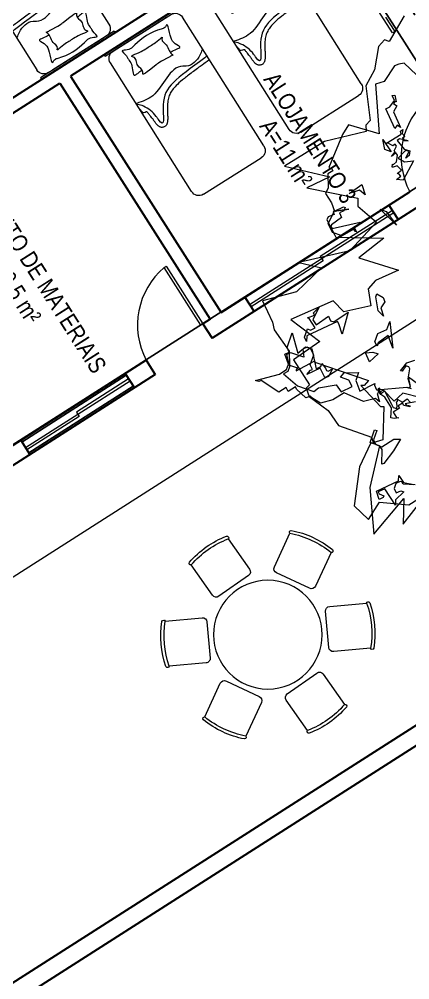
# Model space of a CAD drawing. Header units: metres. Extents: x -71 to 881, y -503 to 661.
# Drawn here: x 158.03 to 162.6, y 534.42 to 545.65 of the extents above; entities that cross this region are included whole.
import ezdxf

# ---------------------------------------------------------------- set-up
doc = ezdxf.new("R2010")
doc.units = ezdxf.units.M
doc.linetypes.add('ACAD_ISO02W100', pattern=[15, 12, -3])
for name, color, linetype, lineweight in [('02. Paredes', 6, 'Continuous', 30), ('03. Esquadria janelas', 2, 'Continuous', 15), ('03. Esquadria Porta', 2, 'Continuous', 15), ('04. Pisos', 8, 'Continuous', 5), ('05. Textos', 5, 'Continuous', 0), ('07. Mobiliário', 51, 'Continuous', 5), ('08. Projeção', 1, 'ACAD_ISO02W100', 5)]:
    doc.layers.add(name, color=color, linetype=linetype, lineweight=lineweight)
doc.layers.add('ARBRE', color=100, linetype='Continuous', lineweight=13, true_color=0x00ff3f)
doc.styles.add('ESC 1.100', font='ARIALN.TTF', dxfattribs={"height": 0.2})

# ---------------------------------------------------------------- blocks, each defined once
blk = doc.blocks.new('WMF2', base_point=(0, 0.01))
at = {"color": 251, "lineweight": 0, "true_color": 0x636466}
for points in [[(202.85, -164.87), (210.8, -168.41), (212.43, -167.44), (213.62, -166.42), (215.13, -160.27), (217.5, -158.38), (210.72, -142.97), (221.5, -142.28), (222.26, -138.6), (222.84, -126.51), (221.75, -126.41), (221.24, -125.83), (222.46, -124.38), (220.76, -119.93), (220.93, -117.85), (217.92, -115.52), (216.01, -113.25), (211.75, -115.52), (215.09, -113.71), (215.69, -113.21), (216.23, -113.25), (216.29, -112.71), (215.78, -112.1), (217.44, -110.7), (217.53, -109.6), (213.13, -105.6), (212.64, -105.02), (197.13, -110.25), (202.88, -101.16), (188.84, -101.73), (195.03, -95.86), (196.4, -92.3), (193.55, -87.25), (201.48, -82.18), (206.17, -84.52), (217.5, -73.62), (205.76, -70.03), (212.07, -61.12), (204.08, -54.99), (204.77, -53.52), (202.84, -51.25), (195.1, -48.95), (190.12, -45.33), (178.29, -45.44), (176.89, -43.78), (174.7, -43.59), (173.01, -29.2), (166.39, -14.78), (160.89, -29.58), (158.19, -21.39), (152.68, -38.14)], [(216.23, -183.49), (218.11, -173.58), (219.76, -173.52), (220.92, -170.8), (219.49, -162.84), (220.49, -156.77), (215.08, -146.26), (215.94, -144.26), (215.12, -142.21), (227.2, -134.24), (237.13, -121.84), (221.43, -123.58), (227.53, -117.47), (210.08, -120.09), (209.21, -117.47), (201.41, -114.58), (204.04, -108.47), (206.64, -102.36), (221.47, -92.77), (213.62, -93.64), (218.84, -83.17), (228.67, -76.4), (223.08, -70.7), (221.59, -68.47), (214.46, -63.39), (212.7, -59.01), (209.83, -58.98), (210.04, -58.28), (209.88, -57.88), (205.22, -63.07), (204.55, -62.86), (196.2, -62.98), (185.71, -63.11), (186.56, -61.11), (187.58, -60.7), (178.92, -56.25), (177.9, -56.66), (174.32, -45.95), (177.81, -43.34), (178.67, -34.61), (175.87, -21.54), (169.72, -18.91), (168.26, -25.61), (158.55, -28.14), (151.66, -37.02)], [(169.87, -28.84), (169.25, -28.23), (167.56, -28.23), (167.56, -27.6), (168.66, -26.5), (170.48, -28.84), (164.64, -34.67), (165.12, -36.39), (162.8, -34.67), (159.28, -35.28)], [(158.8, -35.28), (162.8, -34.07), (163.41, -34.67), (164.03, -34.67), (165.12, -33.45), (165.12, -31.75), (164.03, -30.53), (162.8, -31.75), (161.71, -31.75), (163.41, -28.23), (162.8, -26.5), (168.04, -30.53), (169.87, -28.84), (169.87, -28.84)], [(174.7, -43.59), (178.13, -43.59), (178.13, -48.16), (177.26, -48.16), (177.26, -44.83), (176.02, -43.59), (173.91, -43.59), (170.9, -47.37), (168.8, -48.16), (169.68, -43.59), (171.36, -38.49), (171.81, -38.05), (173.47, -42.7), (174.7, -43.59), (174.7, -43.59)], [(220.57, -50.22), (221.79, -50.2), (214.78, -54.92), (213.59, -56.76), (213.1, -57.26), (213.13, -59.1), (215.47, -61.97), (214.27, -63.08), (215.5, -64.29), (215.56, -69.52), (211.34, -63.72), (209.67, -66.67), (207.37, -66.7), (203.77, -60.91), (202.56, -62.13), (202.58, -63.23), (200.85, -62.15), (200.24, -61.55), (199.64, -61.56), (198.56, -62.79), (199.01, -59.87), (199.61, -59.26), (200.21, -59.24), (202.55, -61.52), (206.05, -57.94), (205.47, -59.78), (204.85, -60.28), (206.1, -61.48), (206.14, -65.01), (207.85, -66.7), (209.07, -66.69), (210.27, -65.56), (209.03, -63.15), (213.66, -63.1), (214.86, -61.99), (212.51, -58.47), (212.49, -56.77), (213.57, -55.55), (207.7, -53.3), (201.85, -53.37), (200.78, -55.09), (195.57, -58.07), (193.11, -56.39), (190.24, -59.36), (192.08, -61.04), (195, -61.01), (194.41, -62.83), (189.81, -64.59), (189.77, -61.68), (187.3, -58.79), (183.33, -62.96), (183.33, -62.37), (182.1, -61.15), (172.77, -65.4), (172.29, -65.4), (171.68, -66.02), (173.43, -68.94), (169.39, -67.77)], [(166.9, -63.65), (173.36, -63.08), (175.14, -59.53), (179.8, -61.8), (181.48, -60.07), (179.75, -57.65), (181.46, -58.23), (184.95, -55.88), (192.02, -56.41), (194.9, -52.85), (198.42, -50.48), (201.82, -51.06), (202.43, -51.55), (203.66, -50.42), (207.69, -52.09), (208.3, -52.68), (210.1, -50.35), (211.21, -51.44), (213, -49.09), (219.97, -50.84), (220.57, -50.22), (220.57, -50.22)], [(168.32, -61.8), (171.36, -59.94), (170.42, -59.42), (170.47, -59.72), (169.59, -59.84), (169.56, -59.52), (171.59, -59.29), (172.31, -59.83), (173.34, -58.5), (172.64, -57.96), (174.22, -55.94), (172.57, -54.64), (171.71, -54.74), (173.12, -54.01), (174.29, -53.87), (175.3, -57.08), (178.61, -59.71), (180.18, -60.09), (181.49, -61.11), (181.56, -61.74), (181.3, -62.07), (181.53, -61.43), (180.22, -60.39), (179.42, -61.68), (175.68, -58.22), (174.72, -57.4), (173.53, -57.53), (173.65, -58.47), (174.34, -59.58), (174.13, -59.93), (174.18, -60.23), (174.45, -60.45), (172.34, -60.13), (171.33, -61.75), (169.98, -60.98)], [(171.68, -66.02), (173.31, -68.24), (173.88, -71.59), (174.47, -72.18), (175.5, -72.18), (176.09, -69.97), (176.66, -69.97), (175.5, -73.22), (173.31, -74.97)], [(171.09, -65.45), (172.15, -65.45), (171.68, -66.02)], [(187.57, -69.19), (189.89, -71.62), (187.57, -72.72), (185.74, -72.72), (187.57, -69.19), (187.57, -69.19)], [(211.1, -72.56), (210.01, -72.56), (208.8, -73.77), (211.73, -76.09), (212.35, -76.09), (210.51, -77.8), (211.1, -78.4), (210.01, -80.71), (210.51, -76.09), (208.8, -74.88), (205.88, -79.01), (204.66, -77.8), (203.56, -77.8), (200.04, -82.55), (199.42, -74.88), (201.73, -77.8), (202.34, -78.4), (210.51, -70.25), (210.01, -68.43), (211.1, -69.64), (211.1, -72.56), (211.1, -72.56)], [(184.65, -79.77), (186.95, -76.25), (186.95, -75.04), (188.18, -76.25), (188.18, -79.17), (185.74, -81.48), (185.74, -84.42), (181.72, -76.25), (184.65, -79.77), (184.65, -79.77)], [(193.06, -90.68), (193.06, -91.77), (190.63, -91.29), (189.54, -90.08), (190.15, -87.76), (188.32, -85.45), (190.63, -86.53), (193.06, -90.68), (193.06, -90.68)], [(216.62, -108.51), (216.01, -113.25), (213.7, -115.58), (213.1, -115.58), (213.1, -114.35), (214.19, -113.25), (213.1, -112.03), (215.41, -108.51), (215.41, -107.9), (214.8, -107.41), (206.64, -112.66), (207.25, -110.82), (207.86, -110.33), (206.64, -109.11), (207.25, -109.11), (207.86, -109.72), (210.77, -106.2), (214.19, -106.2), (216.62, -108.51), (216.62, -108.51)], [(194.63, -115.87), (201.7, -119.08), (199.51, -119.1), (194.63, -115.87), (194.63, -115.87)], [(208.1, -122), (210.46, -122.83), (213.34, -120.5), (210.43, -124.86), (208.1, -122), (208.1, -122)], [(198.96, -132.02), (199.76, -132.54), (200.36, -132.4), (199.38, -133.95), (201.26, -134.85), (202.39, -133.98), (202.72, -133.9), (202.93, -134.84), (202.59, -134.91), (201.88, -136.06), (202.37, -138.31), (203.19, -138.84), (204.17, -137.22), (203.51, -139.04), (203.93, -139.29), (203.69, -141.03), (204.43, -141.55), (204.96, -140.74), (206.69, -141.04), (207.29, -140.91), (203.63, -145.45), (204.17, -146.3), (203.66, -147.12), (203.34, -145.79), (202.2, -145.06), (202.72, -144.26), (201.92, -143.8), (200.66, -144.08), (203.6, -143.77), (204.12, -142.96), (200.96, -141), (198.96, -141.1), (198.59, -139.51), (199.36, -138.28), (199.2, -140.69), (199.61, -140.96), (200.47, -140.41), (201.83, -137.47), (199.42, -136.95), (196.65, -138.27), (197.74, -130.97), (199.93, -130.47), (198.96, -132.02), (198.96, -132.02)], [(208.87, -141.57), (204.74, -138.66), (207.06, -138.66), (208.87, -141.57), (208.87, -141.57)], [(208.96, -155.15), (209.4, -154.92), (209.63, -154.33), (208.3, -153.97), (208.67, -151.63), (204.64, -147.41), (205.96, -147.79), (206.24, -146.5), (211.37, -151.69), (210.33, -152.81), (209.63, -155.34), (210.96, -156.71), (210.11, -157.18), (208.96, -155.15), (208.96, -155.15)]]:
    blk.add_lwpolyline(points, dxfattribs=at)
blk = doc.blocks.new('camasolteiro02')
for p, q in [((51.1, 0), (-51.1, 0)), ((-51.1, 0), (51.1, 0)), ((-51.1, -2), (-51.1, 0)), ((51.1, -2), (51.1, 0)), ((40, -2), (-51.1, -2)), ((35, -2), (-35, -2)), ((51.1, -2), (-34.1, -2)), ((-50, -190), (-50, -12)), ((50, -190), (50, -12)), ((40, -200), (-40, -200))]:
    blk.add_line(p, q)
for centre, radius, start, end in [((-40, -12), 10, 90, 180), ((40, -12), 10, 0, 90), ((-49, -57.4), 1.23, 90, 142.8431), ((49.1, -69.7), 1.23, 39.6145, 90), ((-40, -190), 10, 180, 270), ((40, -190), 10, 270, 0)]:
    blk.add_arc(centre, radius, start, end)
for points, knots in [([(-15.9, -39), (-16.7, -38.9), (-21.1, -38.7), (-30.8, -41.7), (-24.6, -32.2), (-24.2, -25), (-32.2, -7.2), (-25.5, -11.9), (-11.6, -6.3), (9.3, -7.2), (22.1, -11.9), (31.1, -6.5), (31, -7.8), (30.6, -11.1), (29.4, -14.9), (30.1, -21.2), (28.5, -27.9), (37.9, -40.6), (28.3, -39.2), (25.2, -38.9), (23.1, -38.9), (23, -38.9)], [81.687104, 81.687104, 81.687104, 81.687104, 84.303092, 94.490265, 95.821174, 114.974443, 124.217806, 127.994946, 132.672535, 168.407907, 181.157056, 185.083873, 185.083873, 185.083873, 194.913874, 196.95947, 203.804533, 217.332123, 221.076914, 227.501963, 227.635262, 227.635262, 227.635262, 227.635262]), ([(-12.6, -42.9), (-14.1, -43), (-15.5, -43.2), (-17, -43.3), (-16.9, -43), (-16, -40.9), (-15.4, -35.9), (-18.1, -28.7), (-13.3, -22.6), (-18.2, -18.5), (-7.8, -20.1), (1.6, -20), (11.3, -20.4), (26.3, -17.4), (22.4, -21.5), (22.9, -26.1), (25.9, -32.8), (21.3, -39), (26.3, -44.5), (21.9, -44), (0.5, -41.9), (-12.6, -42.9)], [128.109957, 128.109957, 128.109957, 128.109957, 133.877174, 133.877174, 133.877174, 134.700022, 140.852367, 148.288711, 156.818578, 158.771961, 161.075668, 177.368653, 194.033089, 200.69833, 202.514132, 207.842433, 213.9765, 223.65884, 225.88537, 231.073357, 231.878679, 231.878679, 231.878679, 231.878679]), ([(-50, -64.8), (-49.4, -65.6), (-5, -69.7), (19.9, -66.9), (37.6, -114.5), (38, -91.4), (39.4, -84.5), (43.9, -75.4), (47.1, -71.4), (49.8, -69.5), (49.3, -69), (49.2, -68.7), (49.1, -68.5)], [1.179138, 1.179138, 1.179138, 1.179138, 4.278979, 98.140229, 150.29156, 154.194563, 163.809696, 172.228699, 179.388193, 179.916356, 180.434462, 181.065997, 181.065997, 181.065997, 181.065997]), ([(-50, -70.4), (-50, -70.4), (-49.9, -70.4), (-49.3, -70.6), (-48.7, -70.7), (-48.1, -70.8), (-47.9, -70.8), (-47.5, -70.8), (-47.4, -70.8), (-46.9, -70.9), (-46.5, -70.9), (-45.4, -71), (-44.7, -71.1), (-42.5, -71.3), (-36.1, -71.4), (-32, -71.8), (-29.4, -72), (-22, -72.7), (-17.5, -73.1), (-9.5, -73.9), (-6, -74.4), (-0.3, -75.6), (2, -76.2), (6.1, -77.6), (8, -78.4), (11.4, -80.4), (13, -81.6), (16, -84.4), (17.5, -86.1), (19.4, -88.7), (19.8, -89.3), (20.7, -90.5), (21.1, -91.2), (22.5, -93.4), (23.5, -95.1), (25.2, -98.1), (26, -99.5), (27.3, -101.6), (27.8, -102.5), (28.8, -103.9), (29.2, -104.5), (29.9, -105.5), (30.2, -105.9), (30.9, -106.6), (31.2, -106.9), (31.9, -107.5), (32.3, -107.8), (33, -108.2), (33.4, -108.4), (34.3, -108.7), (34.7, -108.8), (35.7, -108.9), (36.2, -108.9), (37.3, -108.8), (37.8, -108.6), (38.8, -108.2), (39.3, -107.9), (40, -107.3), (40.3, -107), (40.8, -106.3), (41, -106), (41.4, -105.4), (41.5, -105.1), (41.9, -104.2), (42.1, -103.7), (42.4, -102.5), (42.5, -101.9), (42.7, -100.6), (42.7, -100), (42.8, -98.8), (42.9, -98.4), (42.9, -97.6), (42.9, -97.2), (42.9, -96.4), (43, -96.1), (43, -95.2), (43, -94.8), (43, -93.9), (43.1, -93.4), (43.2, -92.5), (43.2, -92), (43.4, -90.6), (43.5, -89.6), (43.7, -88), (43.8, -87.3), (43.9, -86.2), (43.9, -85.6), (44, -84.8), (44, -84.5), (44.1, -83.6), (44.1, -83), (49.1, -81.9), (49.1, -81.4), (49.2, -80), (49.2, -79.3), (49.4, -78), (49.5, -77.5), (49.6, -77), (49.7, -76.9), (49.8, -76.7), (49.8, -76.5), (49.9, -76.3), (50, -76.3), (50, -76.2)], [2.761415, 2.761415, 2.761415, 2.761415, 2.829206, 2.829206, 3.660886, 3.660886, 4.097157, 4.097157, 4.464162, 4.464162, 5.39152, 5.39152, 7.246236, 7.246236, 10.955667, 10.955667, 18.37453, 18.37453, 33.212255, 33.212255, 48.04998, 48.04998, 60.019504, 60.019504, 71.989027, 71.989027, 83.95855, 83.95855, 95.928074, 95.928074, 99.337206, 99.337206, 102.746339, 102.746339, 110.488091, 110.488091, 116.982094, 116.982094, 121.58744, 121.58744, 125.074699, 125.074699, 127.748544, 127.748544, 129.874348, 129.874348, 131.607074, 131.607074, 133.012182, 133.012182, 134.185572, 134.185572, 135.358962, 135.358962, 136.532352, 136.532352, 137.705742, 137.705742, 138.879132, 138.879132, 140.052522, 140.052522, 141.225912, 141.225912, 143.645822, 143.645822, 146.065732, 146.065732, 148.485642, 148.485642, 149.88036, 149.88036, 151.014889, 151.014889, 152.149417, 152.149417, 153.508303, 153.508303, 155.04767, 155.04767, 156.587038, 156.587038, 159.665773, 159.665773, 161.486893, 161.486893, 162.994551, 162.994551, 163.773757, 163.773757, 165.332168, 165.332168, 166.890579, 166.890579, 169.462976, 169.462976, 172.035372, 172.035372, 172.917822, 172.917822, 173.800272, 173.800272, 174.402112, 174.402112, 174.402112, 174.402112])]:
    blk.add_open_spline(points, degree=3, knots=knots)
blk.add_spline([(-49, -56.2), (-43.4, -60.3), (-23.1, -62.6), (-19.7, -60.5), (28.6, -70.8), (49.1, -68.5)], degree=3)
blk = doc.blocks.new('DCHARRND')
at = {"linetype": 'Continuous'}
for p, q in [((-10, -2.63815), (-10, -18.99995)), ((10, -18.99995), (10, -2.63815)), ((-8, -20.99995), (8, -20.99995))]:
    blk.add_line(p, q, dxfattribs=at)
for centre, radius, start, end in [((0, -41.272), 41.272, 75.97797, 104.022), ((-9.7697, -1.94695), 0.75323, 107.8005, 188.662), ((-9.8649, -2.00005), 0.65223, 185.3119, 258.05), ((0, -42.68032), 41.272, 75.97797, 104.022), ((9.7697, -1.94695), 0.75323, 351.338, 72.19953), ((9.865, -2.00005), 0.65223, 281.95, 354.6881), ((-8, -18.99995), 2, 180, 270), ((8, -18.99995), 2, 270, 0)]:
    blk.add_arc(centre, radius, start, end, dxfattribs=at)
blk = doc.blocks.new('TBL48D')
at = {"linetype": 'Continuous'}
blk.add_circle((0, 0), 24, dxfattribs=at)

msp = doc.modelspace()

# ---------------------------------------------------------------- linework, layer by layer
for p, q in [((159.283, 541.485), (158.061, 540.705)), ((159.364, 541.358), (158.142, 540.578))]:
    msp.add_line(p, q)
msp.add_lwpolyline([(159.747, 549.757), (163.35, 544.109), (151.409, 536.505)])
at = {"layer": '02. Paredes'}
for p, q in [((161.589, 546.87), (158.63, 544.982)), ((159.932, 545.991), (155.674, 543.275)), ((155.755, 543.148), (158.504, 544.902)), ((158.504, 544.902), (160.265, 542.14)), ((158.63, 544.982), (160.391, 542.221)), ((160.391, 542.221), (162.6, 543.63)), ((162.708, 543.461), (160.288, 541.918)), ((162.356, 543.474), (162.463, 543.306)), ((160.669, 542.399), (160.777, 542.23)), ((160.265, 542.14), (160.18, 542.087)), ((160.18, 542.087), (160.288, 541.918)), ((160.18, 542.087), (160.288, 541.918)), ((160.18, 542.087), (160.288, 541.918)), ((159.514, 541.662), (157.306, 540.253)), ((159.514, 541.662), (159.622, 541.493)), ((159.622, 541.493), (157.413, 540.084)), ((159.27, 541.506), (159.378, 541.337)), ((168.962, 541.402), (154.077, 531.907)), ((169.238, 541.341), (154.185, 531.738)), ((158.047, 540.726), (158.155, 540.557))]:
    msp.add_line(p, q, dxfattribs=at)
at = {"layer": '03. Esquadria janelas'}
for p, q in [((162.412, 543.386), (160.726, 542.31)), ((162.396, 543.411), (161.553, 542.873)), ((161.585, 542.823), (160.742, 542.285)), ((161.553, 542.873), (161.585, 542.823)), ((159.31, 541.443), (158.699, 541.053)), ((159.326, 541.417), (158.104, 540.638)), ((158.731, 541.002), (158.12, 540.612)), ((158.699, 541.053), (158.731, 541.002))]:
    msp.add_line(p, q, dxfattribs=at)
at = {"layer": '03. Esquadria Porta'}
for p, q in [((162.399, 545.489), (162.05, 546.037)), ((162.317, 545.673), (162.424, 545.505)), ((162.424, 545.505), (162.399, 545.489))]:
    msp.add_line(p, q, dxfattribs=at)
msp.add_lwpolyline([(159.725, 542.745), (159.75, 542.761), (160.18, 542.087), (160.155, 542.071)], close=True, dxfattribs=at)
at = {"layer": '04. Pisos'}
msp.add_line((166.811, 544.774), (150.914, 534.634), dxfattribs=at)
at = {"layer": '08. Projeção'}
for centre in [(163.382, 544.04), (160.297, 542.072)]:
    msp.add_arc(centre, 0.883, 130.3423, 207.6619, dxfattribs=at)

# ---------------------------------------------------------------- block references
at = {"layer": '07. Mobiliário'}
for name, p, xscale, yscale, zscale, rotation in [('camasolteiro02', (158.721, 545.221), -0.01, 0.01, 0.01, 212.2899857079861), ('camasolteiro02', (160.595, 546.233), -0.01, 0.01, 0.01, 32.28998570798613), ('camasolteiro02', (159.455, 545.506), -0.01, 0.01, 0.01, 32.28998570798613), ('DCHARRND', (160.219, 539.478), -0.026513942392225, 0.026513942392225, 0.026513942392225, 35.07787266869521), ('DCHARRND', (161.468, 539.589), -0.026513942392225, 0.026513942392225, 0.026513942392225, 335.0778726686951), ('TBL48D', (160.939, 538.452), -0.02651394239222501, 0.026513942392225, 0.026513942392225, 215.0778726686951), ('DCHARRND', (162.188, 538.563), -0.026513942392225, 0.026513942392225, 0.026513942392225, 275.0778726686951), ('DCHARRND', (159.691, 538.341), -0.02651394239222501, 0.02651394239222501, 0.02651394239222501, 95.07787266869506), ('DCHARRND', (160.411, 537.315), -0.026513942392225, 0.026513942392225, 0.026513942392225, 155.0778726686951), ('DCHARRND', (161.66, 537.426), -0.02651394239222501, 0.026513942392225, 0.026513942392225, 215.0778726686951)]:
    msp.add_blockref(name, p, dxfattribs=dict(at, xscale=xscale, yscale=yscale, zscale=zscale, rotation=rotation))
at = {"layer": 'ARBRE', "color": 251, "lineweight": 5, "true_color": 0x636466, "xscale": 0.03451886634015593, "yscale": 0.03451886634015593, "zscale": 0.03451886634015593, "rotation": 160.1685466476646}
msp.add_blockref('WMF2', (167.408, 537.198), dxfattribs=at)

# ---------------------------------------------------------------- texts
at = {"layer": '05. Textos', "char_height": 0.2, "width": 6.86676, "attachment_point": 2, "rotation": 302.503, "style": 'ESC 1.100'}
for s, insert in [('I.S.\\PA=10m²', (163.102, 545.977)), ('ALOJAMENTO 3\\PA=11 m²', (161.518, 544.317)), ('DEPÓSITO DE MATERIAIS\\PA=10,5 m²', (158.293, 542.802))]:
    msp.add_mtext(s, dxfattribs=dict(at, insert=insert))

doc.saveas('drawing.dxf')
